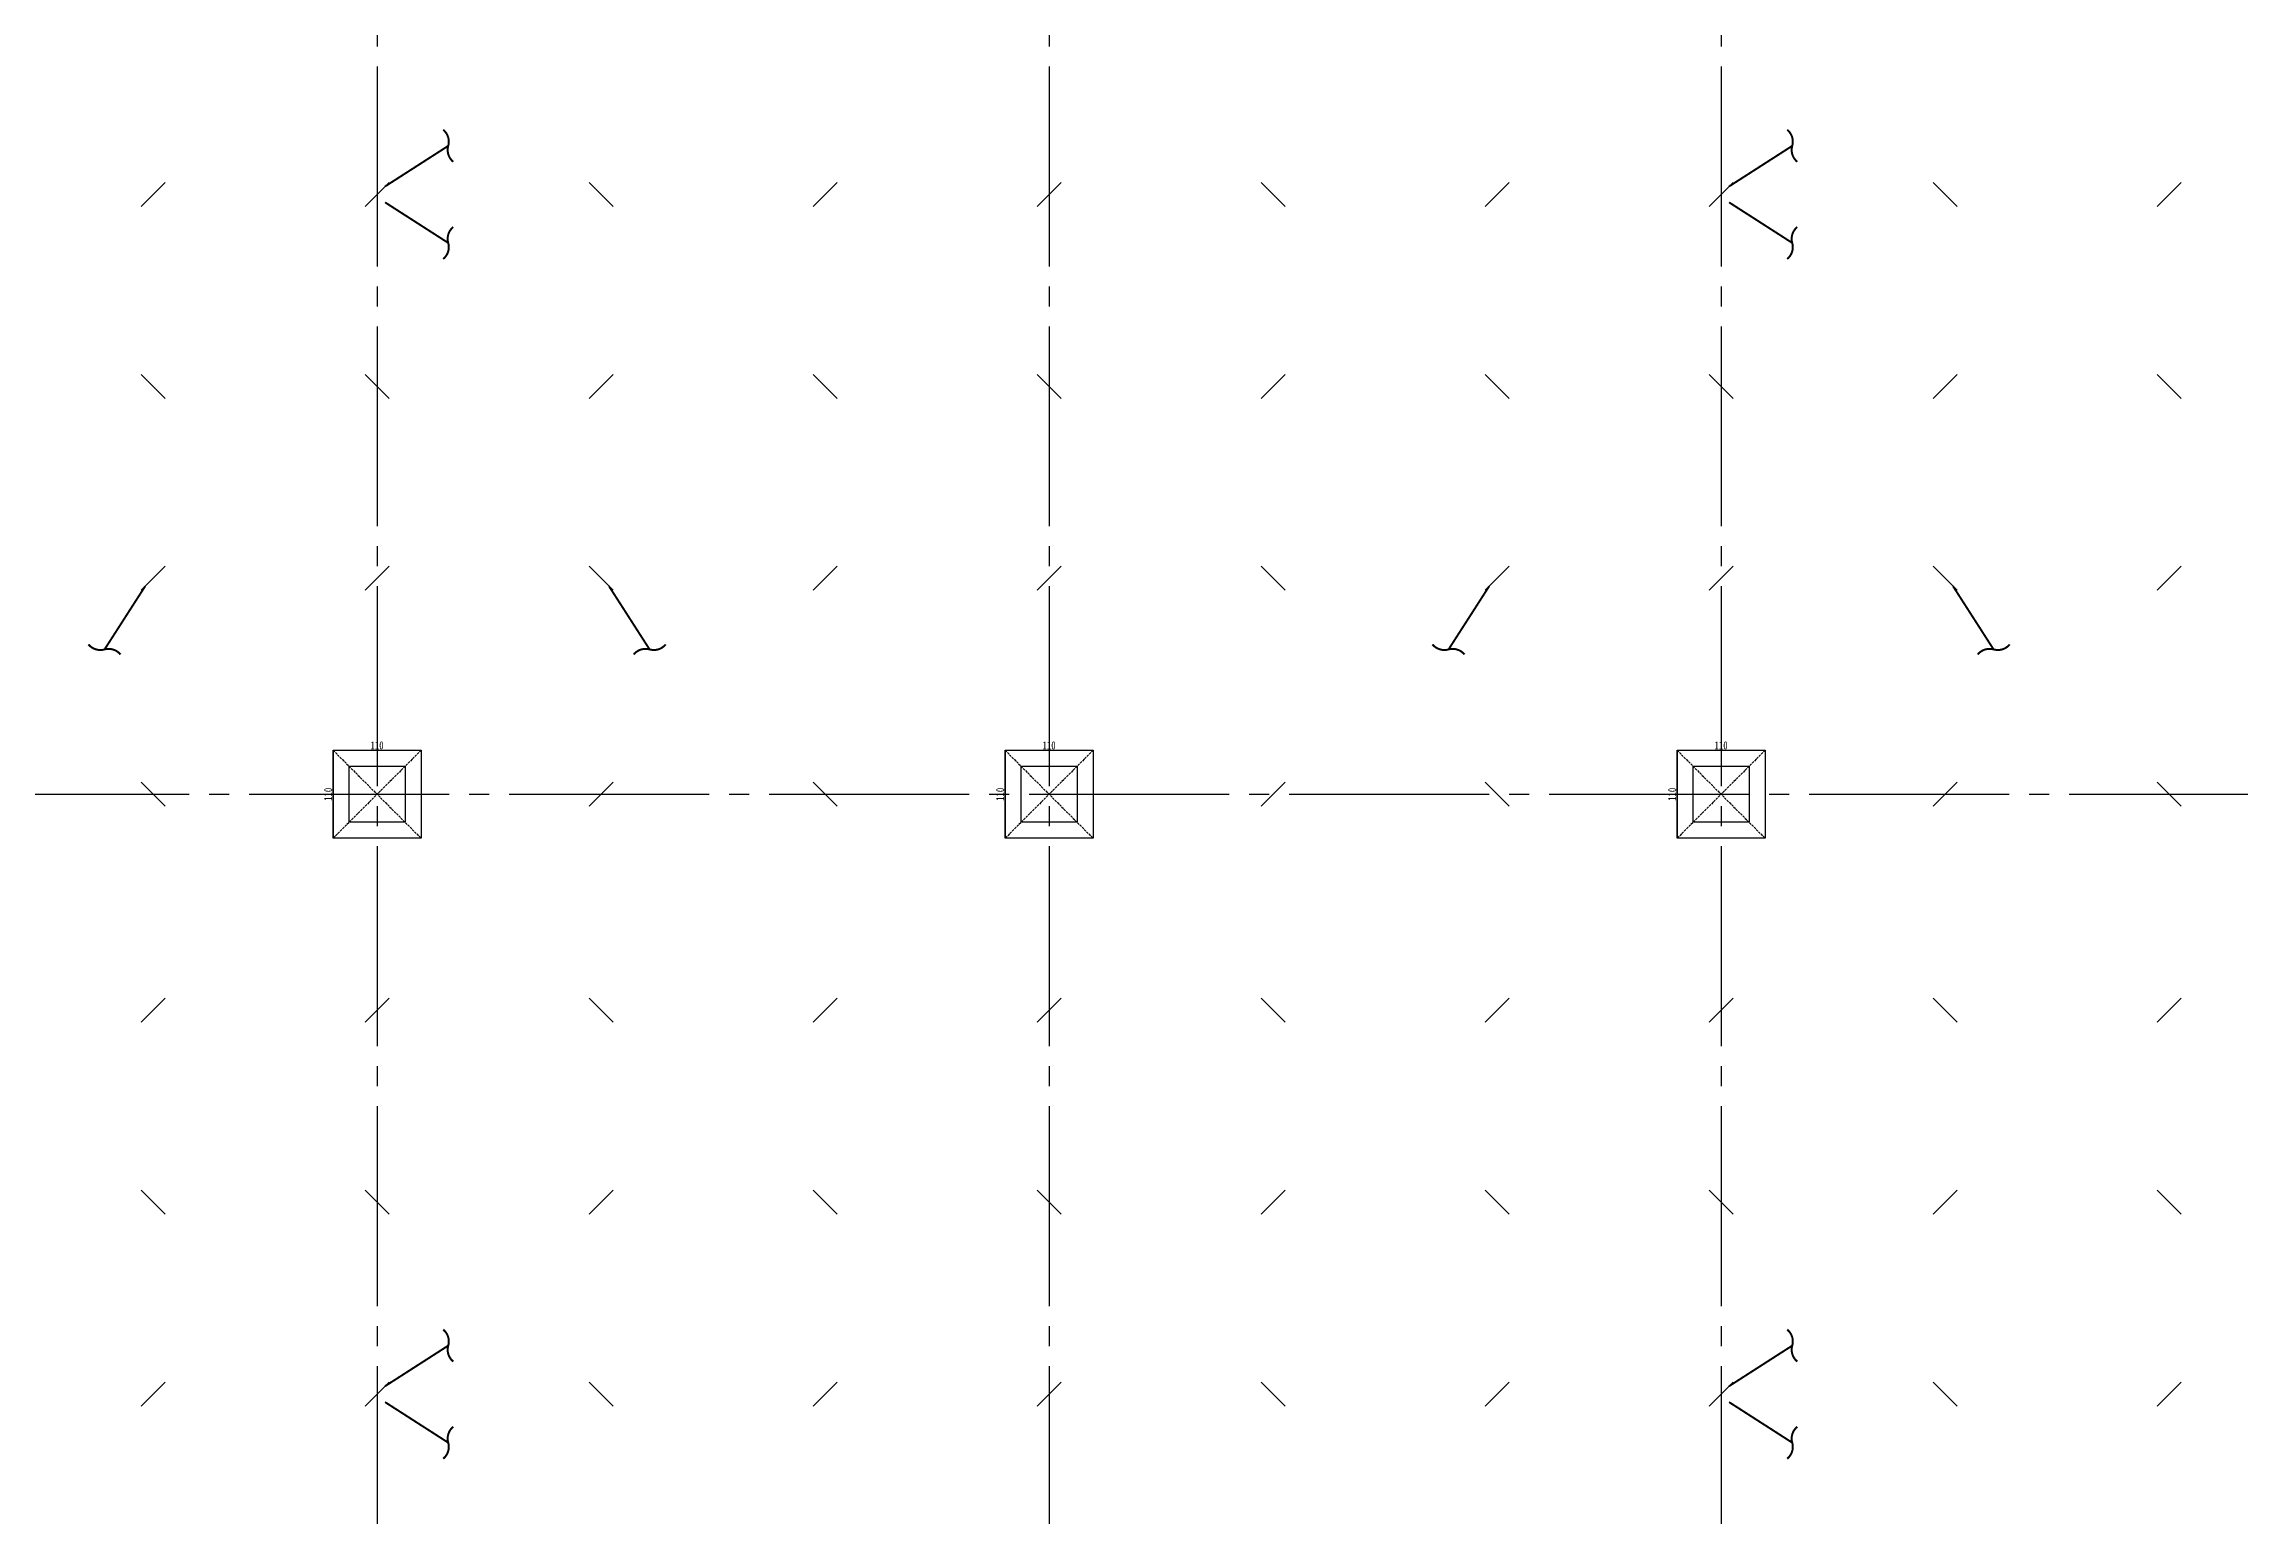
# Model space of a CAD drawing. Header units: millimetres. Extents: x -960 to 39633, y -720 to 12125.
# Drawn here: x 17224 to 19967, y 3599 to 5438 of the extents above; entities that cross this region are included whole.
import ezdxf

# ---------------------------------------------------------------- set-up
doc = ezdxf.new("R2010")
doc.units = ezdxf.units.MM
doc.header["$LTSCALE"] = 100
for name, pattern in [('X-S-FAB-L05$0$COL-CEN-LIN', [3.25, 2.5, -0.25, 0.25, -0.25]), ('X-S-FAB-L05$0$DASHED', [0.75, 0.5, -0.25]), ('X-S-FAB-L05$0$HIDDEN', [0.4, 0.3, -0.1])]:
    doc.linetypes.add(name, pattern=pattern)
for name, color, linetype in [('0-xref', 7, 'Continuous'), ('X-S-FAB-L05$0$BEAM', 8, 'Continuous'), ('X-S-FAB-L05$0$BLOCK', 8, 'Continuous'), ('X-S-FAB-L05$0$BR-D', 8, 'X-S-FAB-L05$0$DASHED'), ('X-S-FAB-L05$0$CCL', 8, 'X-S-FAB-L05$0$COL-CEN-LIN'), ('X-S-FAB-L05$0$COL', 8, 'Continuous'), ('X-S-FAB-L05$0$COL-S', 8, 'Continuous'), ('X-S-FAB-L05$0$S-鋼柱', 8, 'Continuous'), ('X-S-FAB-L05$0$斜撐', 8, 'Continuous')]:
    doc.layers.add(name, color=color, linetype=linetype)
doc.layers.add('X-S-FAB-L05$0$XREF', color=8, linetype='Continuous', lineweight=0)
doc.styles.add('X-S-FAB-L05$0$DIM', font='', dxfattribs={"width": 0.8})
doc.styles.get('X-S-FAB-L05$0$DIM').set_extended_font_data('MingLiU')
doc.dimstyles.new('X-S-FAB-L05$0$JJP_005_defpoint', dxfattribs={"dimtxt": 20, "dimasz": 0.5, "dimexe": 0.5, "dimexo": 0.5, "dimgap": 0.5, "dimtad": 1, "dimdsep": 46, "dimtxsty": 'X-S-FAB-L05$0$DIM', "dimblk": 'X-S-FAB-L05$0$_None', "dimcen": 10, "dimclrd": 256, "dimclre": 256, "dimclrt": 256, "dimadec": 0, "dimazin": 0, "dimtfac": 1, "dimtix": 1, "dimtmove": 2, "dimatfit": 3, "dimldrblk": 'X-S-FAB-L05$0$_None', "dimfxl": 0.5, "dimtolj": 1, "dimtzin": 0, "dimarcsym": 0})

# ---------------------------------------------------------------- blocks, each defined once
blk = doc.blocks.new('*D173')
at = {"layer": 'DefPoints', "lineweight": -2, "transparency": 16777216}
blk.add_line((0, 0), (110, 0), dxfattribs=at)
at = {"layer": 'DefPoints', "color": 0, "transparency": 16777216}
for p in [(0, 0), (110, 0), (110, 0)]:
    blk.add_point(p, dxfattribs=at)
at = {"layer": 'DefPoints', "transparency": 16777216, "insert": (55, 6.1), "char_height": 10, "attachment_point": 5, "style": 'X-S-FAB-L05$0$DIM'}
blk.add_mtext('\\A1;110', dxfattribs=at)
blk = doc.blocks.new('X-S-FAB-L05$0$_None')
blk = doc.blocks.new('*D174')
at = {"layer": 'DefPoints', "lineweight": -2, "transparency": 16777216}
blk.add_line((0, 0), (0, -110), dxfattribs=at)
at = {"layer": 'DefPoints', "color": 0, "transparency": 16777216}
for p in [(0, 0), (0, -110), (0, -110)]:
    blk.add_point(p, dxfattribs=at)
at = {"layer": 'DefPoints', "transparency": 16777216, "insert": (-6.1, -55), "char_height": 10, "attachment_point": 5, "rotation": 90, "style": 'X-S-FAB-L05$0$DIM'}
blk.add_mtext('\\A1;110', dxfattribs=at)
blk = doc.blocks.new('X-S-FAB-L05$0$斜撐')
at = {"layer": 'X-S-FAB-L05$0$BR-D', "const_width": 0.5}
blk.add_lwpolyline([(962.11, 215.55, -0.296213), (957.95, 215.19, 0.299957), (953.75, 214.85, 0.006918)], format="xyb", dxfattribs=at)
at = {"layer": 'X-S-FAB-L05$0$BR-D', "linetype": 'ByBlock', "const_width": 0.5}
blk.add_lwpolyline([(964.37, 197.57), (957.95, 215.19)], dxfattribs=at)
blk = doc.blocks.new('X-S-FAB-L05$0$SC1')
at = {"layer": 'DefPoints'}
blk.add_line((27925, 8342.1), (27955, 8312.1), dxfattribs=at)
blk = doc.blocks.new('X-S-FAB-L05$0$VC(C)')
at = {"layer": 'X-S-FAB-L05$0$S-鋼柱', "rotation": 90}
for p in [(25687.1, -22690), (25967.1, -22690), (26527.1, -22690), (26807.1, -22690), (27367.1, -22690), (27647.1, -22690), (28207.1, -22690), (26247.1, -22930), (27087.1, -22930), (27927.1, -22930), (25687.1, -23170), (25967.1, -23170), (26527.1, -23170), (26807.1, -23170), (27367.1, -23170), (27647.1, -23170), (28207.1, -23170), (26247.1, -23440), (27087.1, -23440), (27927.1, -23440), (25687.1, -23710), (25967.1, -23710), (26527.1, -23710), (26807.1, -23710), (27367.1, -23710), (27647.1, -23710), (28207.1, -23710), (26247.1, -23950), (27087.1, -23950), (27927.1, -23950), (25687.1, -24190), (25967.1, -24190), (26527.1, -24190), (26807.1, -24190), (27367.1, -24190), (27647.1, -24190), (28207.1, -24190)]:
    blk.add_blockref('X-S-FAB-L05$0$SC1', p, dxfattribs=at)
at = {"layer": 'X-S-FAB-L05$0$S-鋼柱'}
for p in [(-10020, -3077.1), (-9180, -3077.1), (-8340, -3077.1), (-10580, -3317.1), (-10300, -3317.1), (-9740, -3317.1), (-9460, -3317.1), (-8900, -3317.1), (-8620, -3317.1), (-8060, -3317.1), (-10020, -3557.1), (-9180, -3557.1), (-8340, -3557.1), (-10580, -3827.1), (-9740, -3827.1), (-8900, -3827.1), (-8060, -3827.1), (-10020, -4097.1), (-9180, -4097.1), (-8340, -4097.1), (-10580, -4337.1), (-10300, -4337.1), (-9740, -4337.1), (-9460, -4337.1), (-8900, -4337.1), (-8620, -4337.1), (-8060, -4337.1), (-10020, -4577.1), (-9180, -4577.1), (-8340, -4577.1)]:
    blk.add_blockref('X-S-FAB-L05$0$SC1', p, dxfattribs=at)
at = {"layer": 'X-S-FAB-L05$0$斜撐'}
for p, xscale, yscale, zscale, rotation in [((15627.4, 9747.2), 5.000000000000002, 5.000000000000002, 5.000000000000002, 282.6853631040207), ((17307.4, 9747.2), 5.000000000000002, 5.000000000000002, 5.000000000000002, 282.6853631040207), ((15627.4, 752.8), -5, 5, 5, 257.3146368959793), ((17307.4, 752.8), -5, 5, 5, 257.3146368959793), ((12862.8, 6782.6), -5.000000000000004, 5, 5, 167.3146368959792), ((22417.2, 6782.6), 5.000000000000001, 5.000000000000001, 5.000000000000001, 192.6853631040205), ((14542.8, 6782.6), -5.000000000000004, 5, 5, 167.3146368959792), ((24097.2, 6782.6), 5.000000000000001, 5.000000000000001, 5.000000000000001, 192.6853631040205), ((15627.4, 8247.2), 5.000000000000002, 5.000000000000002, 5.000000000000002, 282.6853631040207), ((17307.4, 8247.2), 5.000000000000002, 5.000000000000002, 5.000000000000002, 282.6853631040207), ((15627.4, -747.2), -5, 5, 5, 257.3146368959793), ((17307.4, -747.2), -5, 5, 5, 257.3146368959793)]:
    blk.add_blockref('X-S-FAB-L05$0$斜撐', p, dxfattribs=dict(at, xscale=xscale, yscale=yscale, zscale=zscale, rotation=rotation))
blk = doc.blocks.new('*U58')
at = {"layer": 'DefPoints', "linetype": 'X-S-FAB-L05$0$HIDDEN', "ltscale": 0.1}
for p, q in [((110, 0), (0, -110)), ((0, 0), (110, -110))]:
    blk.add_line(p, q, dxfattribs=at)
at = {"layer": 'X-S-FAB-L05$0$COL', "ltscale": 0.1}
blk.add_lwpolyline([(0, 0), (110, 0), (110, -110), (0, -110)], close=True, dxfattribs=at)
at = {"layer": 'DefPoints'}
dim = blk.add_linear_dim(base=(0, -110), p1=(0, 0), p2=(0, -110), angle=90, dimstyle='X-S-FAB-L05$0$JJP_005_defpoint', override={"dimtxt": 10}, dxfattribs=at)
dim.commit()
dim.dimension.update_dxf_attribs({"geometry": '*D174', "text_midpoint": (-6.067, -55)})
dim = blk.add_linear_dim(base=(110, 0), p1=(0, 0), p2=(110, 0), dimstyle='X-S-FAB-L05$0$JJP_005_defpoint', override={"dimtxt": 10}, dxfattribs=at)
dim.commit()
dim.dimension.update_dxf_attribs({"geometry": '*D173', "text_midpoint": (55, 6.067)})
blk = doc.blocks.new('X-S-FAB-L05$0$FAB2-L05')
at = {"layer": 'X-S-FAB-L05$0$CCL'}
for p, q in [((-8520, 11005), (-8520, 0)), ((-7680, 11005), (-7680, 0)), ((-6840, 11005), (-6840, 0)), ((-26880, 5220), (1210, 5220))]:
    blk.add_line(p, q, dxfattribs=at)
at = {"layer": 'X-S-FAB-L05$0$COL-S'}
for points in [[(-8555, 5255), (-8485, 5255), (-8485, 5185), (-8555, 5185)], [(-7715, 5255), (-7645, 5255), (-7645, 5185), (-7715, 5185)], [(-6875, 5255), (-6805, 5255), (-6805, 5185), (-6875, 5185)]]:
    blk.add_lwpolyline(points, close=True, dxfattribs=at)
at = {"layer": 'X-S-FAB-L05$0$BEAM'}
for p in [(-8575, 5275), (-7735, 5275), (-6895, 5275)]:
    blk.add_blockref('*U58', p, dxfattribs=at)
blk = doc.blocks.new('X-S-FAB-L05')
at = {"layer": 'X-S-FAB-L05$0$COL-S'}
for points in [[(17605, 4535), (17675, 4535), (17675, 4465), (17605, 4465)], [(18445, 4535), (18515, 4535), (18515, 4465), (18445, 4465)], [(19285, 4535), (19355, 4535), (19355, 4465), (19285, 4465)]]:
    blk.add_lwpolyline(points, close=True, dxfattribs=at)
at = {"layer": 'X-S-FAB-L05$0$BEAM'}
for p in [(17585, 4555), (18425, 4555), (19265, 4555)]:
    blk.add_blockref('*U58', p, dxfattribs=at)
at = {"layer": 'X-S-FAB-L05$0$BLOCK'}
blk.add_blockref('X-S-FAB-L05$0$FAB2-L05', (26160, -720), dxfattribs=at)
at = {"layer": 'X-S-FAB-L05$0$XREF'}
blk.add_blockref('X-S-FAB-L05$0$VC(C)', (0, 0), dxfattribs=at)

msp = doc.modelspace()

# ---------------------------------------------------------------- block references
at = {"layer": '0-xref'}
msp.add_blockref('X-S-FAB-L05', (0, 0), dxfattribs=at)

doc.saveas('drawing.dxf')
